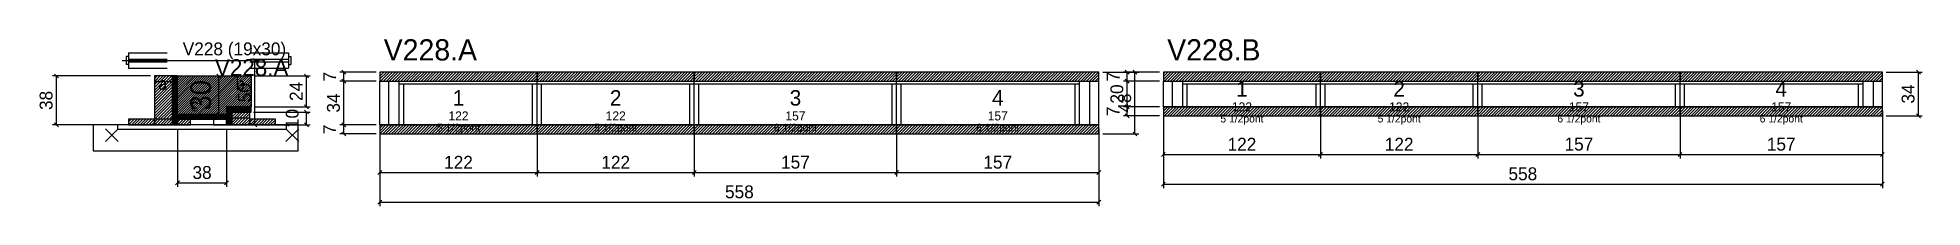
# Model space of a CAD drawing. Extents: x -69 to 1394, y -97 to 33.
import ezdxf
from ezdxf.enums import TextEntityAlignment as Align

# ---------------------------------------------------------------- set-up
doc = ezdxf.new("R2010")
doc.units = 0
for name, color, linetype in [('5', 5, 'Continuous'), ('barrote', 126, 'Continuous'), ('CONCRETO', 251, 'Continuous'), ('COTA', 241, 'Continuous'), ('Cota Seção (2x)', 241, 'Continuous'), ('detalhes', 7, 'Continuous'), ('Hachura', 251, 'Continuous'), ('Madeira', 126, 'Continuous'), ('NOMENCLATURA', 7, 'Continuous'), ('Painéis', 200, 'Continuous'), ('presilha', 224, 'Continuous'), ('SARR_2.2x7', 40, 'Continuous'), ('SARR_3.5x7', 81, 'Continuous'), ('SCO-___-LAJ', 224, 'Continuous'), ('TENSOR', 224, 'Continuous'), ('texto', 7, 'Continuous'), ('Texto Seção', 7, 'Continuous')]:
    doc.layers.add(name, color=color, linetype=linetype)
doc.dimstyles.new('PAINEL', dxfattribs={"dimtxt": 10, "dimasz": 3, "dimexe": 3, "dimexo": 3, "dimgap": 3, "dimtad": 1, "dimblk": 'OBLIQUE', "dimblk1": 'OBLIQUE', "dimcen": 2.5, "dimclrd": 4, "dimclre": 4, "dimclrt": 240, "dimazin": 3, "dimtfac": 1, "dimtmove": 0, "dimatfit": 3})
doc.dimstyles.new('SECAO2X', dxfattribs={"dimtxt": 16, "dimasz": 3, "dimexe": 3, "dimexo": 3, "dimgap": 3, "dimtad": 1, "dimblk": 'OBLIQUE', "dimblk1": 'OBLIQUE', "dimcen": 2.5, "dimclrd": 4, "dimclre": 4, "dimclrt": 240, "dimazin": 3, "dimtfac": 1, "dimtmove": 0, "dimatfit": 3})

# ---------------------------------------------------------------- blocks, each defined once
blk = doc.blocks.new('_OBLIQUE')
at = {"color": 0, "linetype": 'BYBLOCK'}
blk.add_line((-0.5, -0.5), (0.5, 0.5), dxfattribs=at)

msp = doc.modelspace()

# ---------------------------------------------------------------- hatches: boundary and pattern name
at = {"layer": 'COTA'}
h = msp.add_hatch(dxfattribs=at)
h.set_pattern_fill('ANSI31', scale=0.4)
h.paths.add_polyline_path([(40, -26), (40, 4), (97, 4), (97, -20), (78, -20), (78, -26)])
h = msp.add_hatch(dxfattribs=at)
h.set_pattern_fill('ANSI31', scale=0.5)
h.paths.add_polyline_path([(197, 0), (319, 0), (319, 7), (197, 7)])
h = msp.add_hatch(dxfattribs=at)
h.set_pattern_fill('ANSI31', scale=0.5)
h.paths.add_polyline_path([(319, 0), (441, 0), (441, 7), (319, 7)])
h = msp.add_hatch(dxfattribs=at)
h.set_pattern_fill('ANSI31', scale=0.5)
h.paths.add_polyline_path([(441, 0), (598, 0), (598, 7), (441, 7)])
h = msp.add_hatch(dxfattribs=at)
h.set_pattern_fill('ANSI31', scale=0.5)
h.paths.add_polyline_path([(598, 0), (755, 0), (755, 7), (598, 7)])
h = msp.add_hatch(dxfattribs=at)
h.set_pattern_fill('ANSI31', scale=0.5)
h.paths.add_polyline_path([(805, 0), (927, 0), (927, 7), (805, 7)])
h = msp.add_hatch(dxfattribs=at)
h.set_pattern_fill('ANSI31', scale=0.5)
h.paths.add_polyline_path([(927, 0), (1049, 0), (1049, 7), (927, 7)])
h = msp.add_hatch(dxfattribs=at)
h.set_pattern_fill('ANSI31', scale=0.5)
h.paths.add_polyline_path([(1049, 0), (1206, 0), (1206, 7), (1049, 7)])
h = msp.add_hatch(dxfattribs=at)
h.set_pattern_fill('ANSI31', scale=0.5)
h.paths.add_polyline_path([(1206, 0), (1363, 0), (1363, 7), (1206, 7)])
h = msp.add_hatch(dxfattribs=at)
h.set_pattern_fill('ANSI31', scale=0.5)
h.paths.add_polyline_path([(805, -27), (927, -27), (927, -20), (805, -20)])
h = msp.add_hatch(dxfattribs=at)
h.set_pattern_fill('ANSI31', scale=0.5)
h.paths.add_polyline_path([(927, -27), (1049, -27), (1049, -20), (927, -20)])
h = msp.add_hatch(dxfattribs=at)
h.set_pattern_fill('ANSI31', scale=0.5)
h.paths.add_polyline_path([(1049, -27), (1206, -27), (1206, -20), (1049, -20)])
h = msp.add_hatch(dxfattribs=at)
h.set_pattern_fill('ANSI31', scale=0.5)
h.paths.add_polyline_path([(1206, -27), (1363, -27), (1363, -20), (1206, -20)])
h = msp.add_hatch(dxfattribs=at)
h.set_pattern_fill('ANSI31', scale=0.5)
h.paths.add_polyline_path([(197, -41), (319, -41), (319, -34), (197, -34)])
h = msp.add_hatch(dxfattribs=at)
h.set_pattern_fill('ANSI31', scale=0.5)
h.paths.add_polyline_path([(319, -41), (441, -41), (441, -34), (319, -34)])
h = msp.add_hatch(dxfattribs=at)
h.set_pattern_fill('ANSI31', scale=0.5)
h.paths.add_polyline_path([(441, -41), (598, -41), (598, -34), (441, -34)])
h = msp.add_hatch(dxfattribs=at)
h.set_pattern_fill('ANSI31', scale=0.5)
h.paths.add_polyline_path([(598, -41), (755, -41), (755, -34), (598, -34)])
at = {"layer": 'Hachura'}
h = msp.add_hatch(dxfattribs=at)
h.set_pattern_fill('ANSI31', scale=0.5)
h.paths.add_polyline_path([(22, -34), (36, -34), (36, 4), (22, 4)])
h = msp.add_hatch(dxfattribs=at)
h.set_pattern_fill('ANSI31', scale=0.5)
h.paths.add_polyline_path([(22, -0.4), (36, -0.4), (36, 4), (22, 4)])
h = msp.add_hatch(dxfattribs=at)
h.set_pattern_fill('SOLID')
h.paths.add_polyline_path([(36, -34), (40, -34), (40, 4), (36, 4)])
h = msp.add_hatch(dxfattribs=at)
h.set_pattern_fill('SOLID')
h.paths.add_polyline_path([(40, -29.6), (78, -29.6), (78, -26), (40, -26)])
h = msp.add_hatch(dxfattribs=at)
h.set_pattern_fill('SOLID')
h.paths.add_polyline_path([(78, -24), (97, -24), (97, -20), (78, -20)])
h = msp.add_hatch(dxfattribs=at)
h.set_pattern_fill('SOLID')
h.paths.add_polyline_path([(78, -34), (82, -34), (82, -24), (78, -24)])
h = msp.add_hatch(dxfattribs=at)
h.set_pattern_fill('ANSI31', scale=0.5)
h.paths.add_polyline_path([(82, -34), (96, -34), (96, -24), (82, -24)])
h = msp.add_hatch(dxfattribs=at)
h.set_pattern_fill('ANSI31', scale=0.5)
h.paths.add_polyline_path([(82, -28.4), (96, -28.4), (96, -24), (82, -24)])
h = msp.add_hatch(dxfattribs=at)
h.set_pattern_fill('ANSI31', scale=0.5)
h.paths.add_polyline_path([(2, -34), (22, -34), (22, -29.6), (2, -29.6)])
h = msp.add_hatch(dxfattribs=at)
h.set_pattern_fill('ANSI31', scale=0.5)
h.paths.add_polyline_path([(40, -34), (50, -34), (50, -29.6), (40, -29.6)])
h = msp.add_hatch(dxfattribs=at)
h.set_pattern_fill('ANSI31', scale=0.5)
h.paths.add_polyline_path([(96, -34), (116, -34), (116, -29.6), (96, -29.6)])

# ---------------------------------------------------------------- linework, layer by layer
for p, q in [((0, 19), (0, 13)), ((2, 19), (0, 19)), ((2, 22), (32, 22)), ((2, 22), (2, 10)), ((2, 17), (32, 17)), ((2, 15), (32, 15)), ((96, 22), (126, 22)), ((96, 17), (126, 17)), ((96, 15), (126, 15)), ((126, 22), (126, 10)), ((126, 19), (128, 19)), ((128, 19), (128, 13)), ((2, 13), (0, 13)), ((2, 10), (32, 10)), ((96, 10), (126, 10)), ((126, 13), (128, 13))]:
    msp.add_line(p, q)
at = {"layer": 'barrote'}
msp.add_lwpolyline([(-25.5, -54), (133.5, -54), (133.5, -34), (-25.5, -34)], close=True, dxfattribs=at)
at = {"layer": 'CONCRETO'}
msp.add_lwpolyline([(40, -26), (40, 4), (97, 4), (97, -20), (78, -20), (78, -26)], close=True, dxfattribs=at)
at = {"layer": 'Madeira'}
for points in [[(22, -34), (36, -34), (36, 4), (22, 4)], [(22, -0.4), (36, -0.4), (36, 4), (22, 4)], [(82, -34), (96, -34), (96, -24), (82, -24)], [(82, -28.4), (96, -28.4), (96, -24), (82, -24)], [(2, -34), (22, -34), (22, -29.6), (2, -29.6)], [(22, -34), (36, -34), (36, -29.6), (22, -29.6)], [(40, -34), (50, -34), (50, -29.6), (40, -29.6)], [(68, -34), (78, -34), (78, -29.6), (68, -29.6)], [(96, -34), (116, -34), (116, -29.6), (96, -29.6)]]:
    msp.add_lwpolyline(points, close=True, dxfattribs=at)
at = {"layer": 'Painéis'}
for p, q in [((197, 0), (319, 0)), ((197, -34), (197, 0)), ((319, -34), (319, 0)), ((319, -34), (319, 0)), ((319, 0), (441, 0)), ((319, -34), (319, 0)), ((441, -34), (441, 0)), ((441, -34), (441, 0)), ((441, 0), (598, 0)), ((441, -34), (441, 0)), ((598, -34), (598, 0)), ((598, -34), (598, 0)), ((598, 0), (755, 0)), ((598, -34), (598, 0)), ((755, -34), (755, 0)), ((805, 0), (927, 0)), ((805, -20), (805, 0)), ((927, -20), (927, 0)), ((927, -20), (927, 0)), ((927, 0), (1049, 0)), ((927, -20), (927, 0)), ((1049, -20), (1049, 0)), ((1049, -20), (1049, 0)), ((1049, 0), (1206, 0)), ((1049, -20), (1049, 0)), ((1206, -20), (1206, 0)), ((1206, -20), (1206, 0)), ((1206, 0), (1363, 0)), ((1206, -20), (1206, 0)), ((1363, -20), (1363, 0)), ((805, -20), (927, -20)), ((927, -20), (1049, -20)), ((1049, -20), (1206, -20)), ((1206, -20), (1363, -20)), ((197, -34), (319, -34)), ((319, -34), (441, -34)), ((441, -34), (598, -34)), ((598, -34), (755, -34))]:
    msp.add_line(p, q, dxfattribs=at)
for points in [[(36, -34), (40, -34), (40, 4), (36, 4)], [(40, -29.6), (78, -29.6), (78, -26), (40, -26)], [(78, -24), (97, -24), (97, -20), (78, -20)], [(78, -34), (82, -34), (82, -24), (78, -24)]]:
    msp.add_lwpolyline(points, close=True, dxfattribs=at)
at = {"layer": 'presilha'}
for p, q in [((-16, -47), (-6, -37)), ((-16, -37), (-6, -47)), ((124, -47), (134, -37)), ((124, -37), (134, -47))]:
    msp.add_line(p, q, dxfattribs=at)
at = {"layer": 'SARR_2.2x7'}
for p, q in [((204, -34), (204, 0)), ((748, -34), (748, 0)), ((812, -20), (812, 0)), ((1356, -20), (1356, 0)), ((212, -2.2), (319, -2.2)), ((319, -2.2), (441, -2.2)), ((441, -2.2), (598, -2.2)), ((598, -2.2), (740, -2.2)), ((820, -2.2), (927, -2.2)), ((927, -2.2), (1049, -2.2)), ((1049, -2.2), (1206, -2.2)), ((1206, -2.2), (1348, -2.2))]:
    msp.add_line(p, q, dxfattribs=at)
at = {"layer": 'SARR_3.5x7'}
for p, q in [((212, -34), (212, 0)), ((319, -34), (319, 0)), ((319, -34), (319, 0)), ((441, -34), (441, 0)), ((441, -34), (441, 0)), ((598, -34), (598, 0)), ((598, -34), (598, 0)), ((740, -34), (740, 0)), ((820, -20), (820, 0)), ((927, -20), (927, 0)), ((927, -20), (927, 0)), ((1049, -20), (1049, 0)), ((1049, -20), (1049, 0)), ((1206, -20), (1206, 0)), ((1206, -20), (1206, 0)), ((1348, -20), (1348, 0)), ((215.5, -34), (215.5, -2.2)), ((315.5, -34), (315.5, -2.2)), ((322.5, -34), (322.5, -2.2)), ((437.5, -34), (437.5, -2.2)), ((444.5, -34), (444.5, -2.2)), ((594.5, -34), (594.5, -2.2)), ((601.5, -34), (601.5, -2.2)), ((736.5, -34), (736.5, -2.2)), ((823.5, -20), (823.5, -2.2)), ((923.5, -20), (923.5, -2.2)), ((930.5, -20), (930.5, -2.2)), ((1045.5, -20), (1045.5, -2.2)), ((1052.5, -20), (1052.5, -2.2)), ((1202.5, -20), (1202.5, -2.2)), ((1209.5, -20), (1209.5, -2.2)), ((1344.5, -20), (1344.5, -2.2)), ((820, -20), (823.5, -20)), ((923.5, -20), (927, -20)), ((927, -20), (930.5, -20)), ((1045.5, -20), (1049, -20)), ((1049, -20), (1052.5, -20)), ((1202.5, -20), (1206, -20)), ((1206, -20), (1209.5, -20)), ((1344.5, -20), (1348, -20)), ((212, -34), (215.5, -34)), ((315.5, -34), (319, -34)), ((319, -34), (322.5, -34)), ((437.5, -34), (441, -34)), ((441, -34), (444.5, -34)), ((594.5, -34), (598, -34)), ((598, -34), (601.5, -34)), ((736.5, -34), (740, -34))]:
    msp.add_line(p, q, dxfattribs=at)
at = {"layer": 'SCO-___-LAJ'}
for points in [[(197, 0), (319, 0), (319, 7), (197, 7)], [(319, 0), (441, 0), (441, 7), (319, 7)], [(441, 0), (598, 0), (598, 7), (441, 7)], [(598, 0), (755, 0), (755, 7), (598, 7)], [(805, 0), (927, 0), (927, 7), (805, 7)], [(927, 0), (1049, 0), (1049, 7), (927, 7)], [(1049, 0), (1206, 0), (1206, 7), (1049, 7)], [(1206, 0), (1363, 0), (1363, 7), (1206, 7)], [(805, -27), (927, -27), (927, -20), (805, -20)], [(927, -27), (1049, -27), (1049, -20), (927, -20)], [(1049, -27), (1206, -27), (1206, -20), (1049, -20)], [(1206, -27), (1363, -27), (1363, -20), (1206, -20)], [(-6.5, -37.2), (124.5, -37.2), (124.5, -34), (-6.5, -34)], [(197, -41), (319, -41), (319, -34), (197, -34)], [(319, -41), (441, -41), (441, -34), (319, -34)], [(441, -41), (598, -41), (598, -34), (441, -34)], [(598, -41), (755, -41), (755, -34), (598, -34)]]:
    msp.add_lwpolyline(points, close=True, dxfattribs=at)
at = {"layer": 'TENSOR'}
msp.add_line((-3, 16), (95, 16), dxfattribs=at)

# ---------------------------------------------------------------- texts
at = {"layer": '5'}
for s, height, p in [('1', 12, (866, -6)), ('2', 12, (988, -6)), ('3', 12, (1127.5, -6)), ('4', 12, (1284.5, -6)), ('1', 12, (258, -13)), ('2', 12, (380, -13)), ('3', 12, (519.5, -13)), ('4', 12, (676.5, -13)), ('122', 7, (258, -27)), ('122', 7, (380, -27)), ('157', 7, (519.5, -27)), ('157', 7, (676.5, -27)), ('122', 7, (866, -20)), ('122', 7, (988, -20)), ('157', 7, (1127.5, -20)), ('157', 7, (1284.5, -20))]:
    msp.add_text(s, height=height, dxfattribs=at).set_placement(p, align=Align.MIDDLE_CENTER)
at = {"layer": 'detalhes'}
for s, p in [('a', (25, -6.7)), ('b', (85, -6.7)), ('c', (50, -23.5))]:
    msp.add_text(s, height=9.6, dxfattribs=at).set_placement(p)
at = {"layer": 'NOMENCLATURA'}
for s, p in [('V228.A', (200, 16)), ('V228.B', (808, 16))]:
    msp.add_text(s, height=16.5, dxfattribs=at).set_placement(p)
at = {"layer": 'texto', "char_height": 6, "attachment_point": 5}
for s, insert in [('5 1/2pont', (866, -30)), ('5 1/2pont', (988, -30)), ('6 1/2pont', (1127.5, -30)), ('6 1/2pont', (1284.5, -30)), ('5 1/2pont', (258, -37)), ('5 1/2pont', (380, -37)), ('6 1/2pont', (519.5, -37)), ('6 1/2pont', (676.5, -37))]:
    msp.add_mtext(s, dxfattribs=dict(at, insert=insert))
at = {"layer": 'Texto Seção'}
for s, height, p in [('V228 (19x30)', 10, (44, 20)), ('V228.A', 13, (69, 4))]:
    msp.add_text(s, height=height, dxfattribs=at).set_placement(p)

# ---------------------------------------------------------------- dimensions: what is measured, and where the dimension line sits
at = {"layer": 'COTA'}
for base, p1, p2 in [((100, -34), (96, -34), (96, 16)), ((-54, -34), (2, -34), (22, 4)), ((140, -20), (97, -20), (97, 4)), ((169, 0), (197, 0), (197, 7)), ((169, -34), (197, -34), (197, 0)), ((783, -41), (755, -41), (755, 7)), ((777, 0), (805, 0), (805, 7)), ((777, -20), (805, -20), (805, 0)), ((1391, -27), (1363, -27), (1363, 7)), ((140, -34), (96, -34), (96, -24)), ((777, -27), (805, -27), (805, -20)), ((169, -41), (197, -41), (197, -34))]:
    msp.add_linear_dim(base=base, p1=p1, p2=p2, angle=90, dimstyle='PAINEL', dxfattribs=at).render()
for base, p1, p2 in [((805, -57), (805, -20), (927, -20)), ((805, -80), (805, -20), (1363, -20)), ((927, -57), (927, -20), (1049, -20)), ((1049, -57), (1049, -20), (1206, -20)), ((1206, -57), (1206, -20), (1363, -20)), ((40, -79), (40, -34), (78, -34)), ((197, -71), (197, -34), (319, -34)), ((197, -94), (197, -34), (755, -34)), ((319, -71), (319, -34), (441, -34)), ((441, -71), (441, -34), (598, -34)), ((598, -71), (598, -34), (755, -34))]:
    msp.add_linear_dim(base=base, p1=p1, p2=p2, dimstyle='PAINEL', dxfattribs=at).render()
at = {"layer": 'Cota Seção (2x)'}
msp.add_linear_dim(base=(72, -26), p1=(40, -26), p2=(40, 4), angle=90, dimstyle='SECAO2X', dxfattribs=at).render()

doc.saveas('drawing.dxf')
